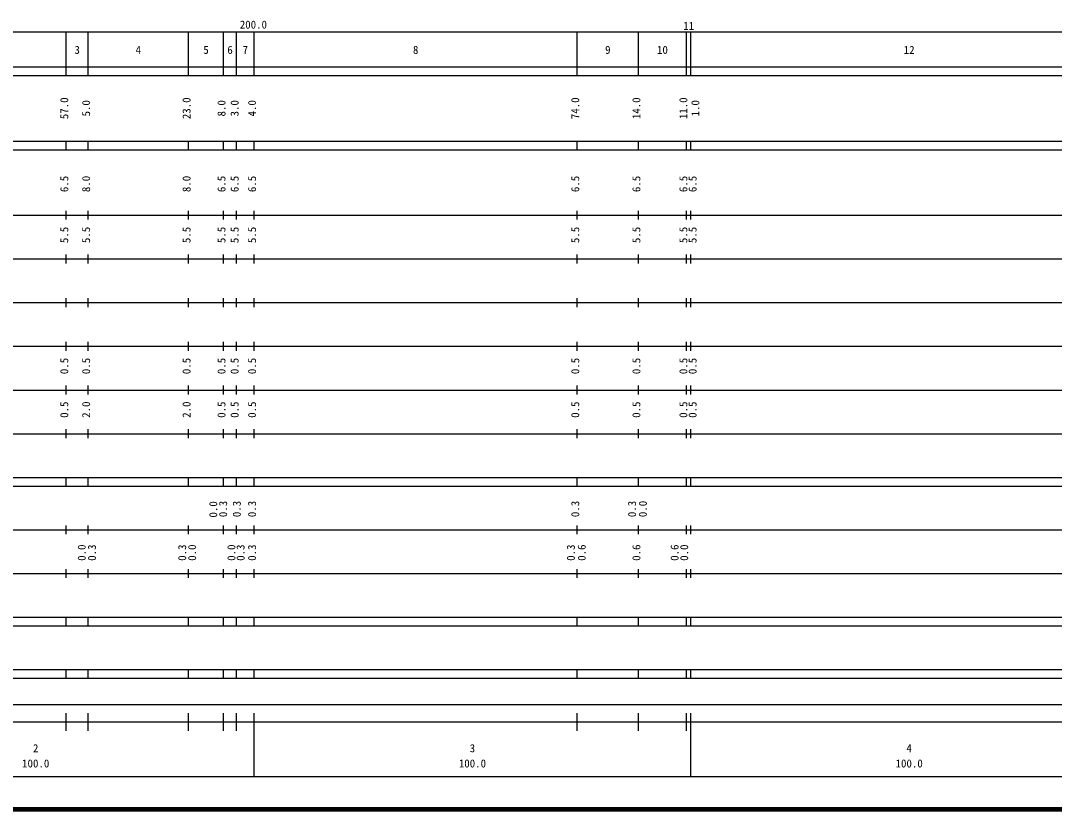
# Model space of a CAD drawing. Units: millimetres on the paper, enlarged 1000 times. Extents: x 40000 to 680000, y 20000 to 380000.
# Drawn here: x 214559 to 451238, y 20000 to 200558 of the extents above; entities that cross this region are included whole.
import ezdxf
from ezdxf.enums import TextEntityAlignment as Align

# ---------------------------------------------------------------- set-up
doc = ezdxf.new("R2010")
doc.units = ezdxf.units.MM
doc.header["$LTSCALE"] = 1000
doc.layers.add('M-TTL', color=2, linetype='Continuous', lineweight=140)
doc.layers.add('M-TTL-BAND', color=7, linetype='Continuous', lineweight=25)
doc.styles.add('ＭＳ ゴシック', font='')
doc.styles.get('ＭＳ ゴシック').set_extended_font_data('MS Gothic')

msp = doc.modelspace()

# ---------------------------------------------------------------- linework, layer by layer
at = {"layer": 'M-TTL'}
msp.add_line((40000, 20000), (680000, 20000), dxfattribs=at)
at = {"layer": 'M-TTL-BAND'}
for p, q in [((68000, 198000), (579000, 198000)), ((225000, 188000), (225000, 198000)), ((230000, 188000), (230000, 198000)), ((253000, 188000), (253000, 198000)), ((261000, 188000), (261000, 198000)), ((264000, 188000), (264000, 198000)), ((268000, 188000), (268000, 198000)), ((342000, 188000), (342000, 198000)), ((356000, 188000), (356000, 198000)), ((367000, 188000), (367000, 198000)), ((368000, 188000), (368000, 198000)), ((40000, 190000), (579000, 190000)), ((40000, 188000), (579000, 188000)), ((40000, 173000), (579000, 173000)), ((225000, 171000), (225000, 173000)), ((230000, 171000), (230000, 173000)), ((253000, 171000), (253000, 173000)), ((261000, 171000), (261000, 173000)), ((264000, 171000), (264000, 173000)), ((268000, 171000), (268000, 173000)), ((342000, 171000), (342000, 173000)), ((356000, 171000), (356000, 173000)), ((367000, 171000), (367000, 173000)), ((368000, 171000), (368000, 173000)), ((40000, 171000), (579000, 171000)), ((225000, 155000), (225000, 157000)), ((230000, 155000), (230000, 157000)), ((253000, 155000), (253000, 157000)), ((261000, 155000), (261000, 157000)), ((264000, 155000), (264000, 157000)), ((268000, 155000), (268000, 157000)), ((342000, 155000), (342000, 157000)), ((356000, 155000), (356000, 157000)), ((367000, 155000), (367000, 157000)), ((368000, 155000), (368000, 157000)), ((40000, 156000), (579000, 156000)), ((225000, 145000), (225000, 147000)), ((230000, 145000), (230000, 147000)), ((253000, 145000), (253000, 147000)), ((261000, 145000), (261000, 147000)), ((264000, 145000), (264000, 147000)), ((268000, 145000), (268000, 147000)), ((342000, 145000), (342000, 147000)), ((356000, 145000), (356000, 147000)), ((367000, 145000), (367000, 147000)), ((368000, 145000), (368000, 147000)), ((46000, 146000), (579000, 146000)), ((52000, 136000), (579000, 136000)), ((225000, 135000), (225000, 137000)), ((230000, 135000), (230000, 137000)), ((253000, 135000), (253000, 137000)), ((261000, 135000), (261000, 137000)), ((264000, 135000), (264000, 137000)), ((268000, 135000), (268000, 137000)), ((342000, 135000), (342000, 137000)), ((356000, 135000), (356000, 137000)), ((367000, 135000), (367000, 137000)), ((368000, 135000), (368000, 137000)), ((46000, 126000), (579000, 126000)), ((225000, 125000), (225000, 127000)), ((230000, 125000), (230000, 127000)), ((253000, 125000), (253000, 127000)), ((261000, 125000), (261000, 127000)), ((264000, 125000), (264000, 127000)), ((268000, 125000), (268000, 127000)), ((342000, 125000), (342000, 127000)), ((356000, 125000), (356000, 127000)), ((367000, 125000), (367000, 127000)), ((368000, 125000), (368000, 127000)), ((52000, 116000), (579000, 116000)), ((225000, 115000), (225000, 117000)), ((230000, 115000), (230000, 117000)), ((253000, 115000), (253000, 117000)), ((261000, 115000), (261000, 117000)), ((264000, 115000), (264000, 117000)), ((268000, 115000), (268000, 117000)), ((342000, 115000), (342000, 117000)), ((356000, 115000), (356000, 117000)), ((367000, 115000), (367000, 117000)), ((368000, 115000), (368000, 117000)), ((225000, 105000), (225000, 107000)), ((230000, 105000), (230000, 107000)), ((253000, 105000), (253000, 107000)), ((261000, 105000), (261000, 107000)), ((264000, 105000), (264000, 107000)), ((268000, 105000), (268000, 107000)), ((342000, 105000), (342000, 107000)), ((356000, 105000), (356000, 107000)), ((367000, 105000), (367000, 107000)), ((368000, 105000), (368000, 107000)), ((46000, 106000), (579000, 106000)), ((40000, 96000), (579000, 96000)), ((225000, 94000), (225000, 96000)), ((230000, 94000), (230000, 96000)), ((253000, 94000), (253000, 96000)), ((261000, 94000), (261000, 96000)), ((264000, 94000), (264000, 96000)), ((268000, 94000), (268000, 96000)), ((342000, 94000), (342000, 96000)), ((356000, 94000), (356000, 96000)), ((367000, 94000), (367000, 96000)), ((368000, 94000), (368000, 96000)), ((40000, 94000), (579000, 94000)), ((49000, 84000), (579000, 84000)), ((225000, 83000), (225000, 85000)), ((230000, 83000), (230000, 85000)), ((253000, 83000), (253000, 85000)), ((261000, 83000), (261000, 85000)), ((264000, 83000), (264000, 85000)), ((268000, 83000), (268000, 85000)), ((342000, 83000), (342000, 85000)), ((356000, 83000), (356000, 85000)), ((367000, 83000), (367000, 85000)), ((368000, 83000), (368000, 85000)), ((40000, 74000), (579000, 74000)), ((225000, 73000), (225000, 75000)), ((230000, 73000), (230000, 75000)), ((253000, 73000), (253000, 75000)), ((261000, 73000), (261000, 75000)), ((264000, 73000), (264000, 75000)), ((268000, 73000), (268000, 75000)), ((342000, 73000), (342000, 75000)), ((356000, 73000), (356000, 75000)), ((367000, 73000), (367000, 75000)), ((368000, 73000), (368000, 75000)), ((40000, 64000), (579000, 64000)), ((225000, 62000), (225000, 64000)), ((230000, 62000), (230000, 64000)), ((253000, 62000), (253000, 64000)), ((261000, 62000), (261000, 64000)), ((264000, 62000), (264000, 64000)), ((268000, 62000), (268000, 64000)), ((342000, 62000), (342000, 64000)), ((356000, 62000), (356000, 64000)), ((367000, 62000), (367000, 64000)), ((368000, 62000), (368000, 64000)), ((40000, 62000), (579000, 62000)), ((40000, 52000), (579000, 52000)), ((40000, 50000), (579000, 50000)), ((225000, 50000), (225000, 52000)), ((230000, 50000), (230000, 52000)), ((253000, 50000), (253000, 52000)), ((261000, 50000), (261000, 52000)), ((264000, 50000), (264000, 52000)), ((268000, 50000), (268000, 52000)), ((342000, 50000), (342000, 52000)), ((356000, 50000), (356000, 52000)), ((367000, 50000), (367000, 52000)), ((368000, 50000), (368000, 52000)), ((71000, 44000), (565000, 44000)), ((225000, 38000), (225000, 42000)), ((230000, 38000), (230000, 42000)), ((253000, 38000), (253000, 42000)), ((261000, 38000), (261000, 42000)), ((264000, 38000), (264000, 42000)), ((268000, 27500), (268000, 42000)), ((342000, 38000), (342000, 42000)), ((356000, 38000), (356000, 42000)), ((367000, 38000), (367000, 42000)), ((368000, 27500), (368000, 42000)), ((40000, 40000), (579000, 40000)), ((68000, 27500), (579000, 27500))]:
    msp.add_line(p, q, dxfattribs=at)

# ---------------------------------------------------------------- texts
at = {"layer": 'M-TTL-BAND', "style": 'ＭＳ ゴシック'}
for s, p in [('200.0', (267844, 198195)), ('11', (367498, 197908)), ('3', (227500, 192405)), ('4', (241500, 192405)), ('5', (257000, 192405)), ('6', (262500, 192405)), ('7', (266000, 192405)), ('8', (305000, 192405)), ('9', (349000, 192405)), ('10', (361500, 192405)), ('12', (418000, 192405)), ('2', (218000, 32523)), ('3', (318000, 32523)), ('4', (418000, 32523)), ('100.0', (218000, 29033)), ('100.0', (318000, 29033)), ('100.0', (418000, 29033))]:
    msp.add_text(s, height=1833, dxfattribs=at).set_placement(p, align=Align.BOTTOM_CENTER)
for s, p in [('57.0', (226000, 180500)), ('23.0', (254000, 180500)), ('74.0', (343000, 180500)), ('14.0', (357000, 180500)), ('11.0', (367750, 180500)), ('5.0', (231000, 180500)), ('8.0', (262000, 180500)), ('3.0', (265000, 180500)), ('4.0', (269000, 180500)), ('1.0', (370500, 180500)), ('6.5', (226000, 163174)), ('8.0', (231000, 163174)), ('8.0', (254000, 163174)), ('6.5', (262000, 163174)), ('6.5', (265000, 163174)), ('6.5', (269000, 163174)), ('6.5', (343000, 163174)), ('6.5', (357000, 163174)), ('6.5', (367750, 163174)), ('6.5', (369865, 163174)), ('5.5', (226000, 151500)), ('5.5', (231000, 151500)), ('5.5', (254000, 151500)), ('5.5', (262000, 151500)), ('5.5', (265000, 151500)), ('5.5', (269000, 151500)), ('5.5', (343000, 151500)), ('5.5', (357000, 151500)), ('5.5', (367750, 151500)), ('5.5', (369865, 151500)), ('0.5', (226000, 121500)), ('0.5', (231000, 121500)), ('0.5', (254000, 121500)), ('0.5', (262000, 121500)), ('0.5', (265000, 121500)), ('0.5', (269000, 121500)), ('0.5', (343000, 121500)), ('0.5', (357000, 121500)), ('0.5', (367750, 121500)), ('0.5', (369865, 121500)), ('0.5', (226000, 111500)), ('2.0', (231000, 111500)), ('2.0', (254000, 111500)), ('0.5', (262000, 111500)), ('0.5', (265000, 111500)), ('0.5', (269000, 111500)), ('0.5', (343000, 111500)), ('0.5', (357000, 111500)), ('0.5', (367750, 111500)), ('0.5', (369865, 111500)), ('0.0', (260113, 88673)), ('0.3', (262370, 88764)), ('0.3', (265500, 88764)), ('0.3', (269000, 88764)), ('0.3', (343000, 88764)), ('0.3', (356000, 88764)), ('0.0', (358479, 88764)), ('0.0', (230000, 78764)), ('0.3', (232337, 78764)), ('0.3', (253000, 78764)), ('0.0', (255273, 78764)), ('0.0', (264268, 78764)), ('0.3', (266370, 78764)), ('0.3', (269000, 78764)), ('0.3', (342000, 78764)), ('0.6', (344479, 78764)), ('0.6', (357000, 78764)), ('0.6', (365750, 78764)), ('0.0', (367951, 78764))]:
    msp.add_text(s, height=1833, rotation=90, dxfattribs=at).set_placement(p, align=Align.BOTTOM_CENTER)

doc.saveas('drawing.dxf')
